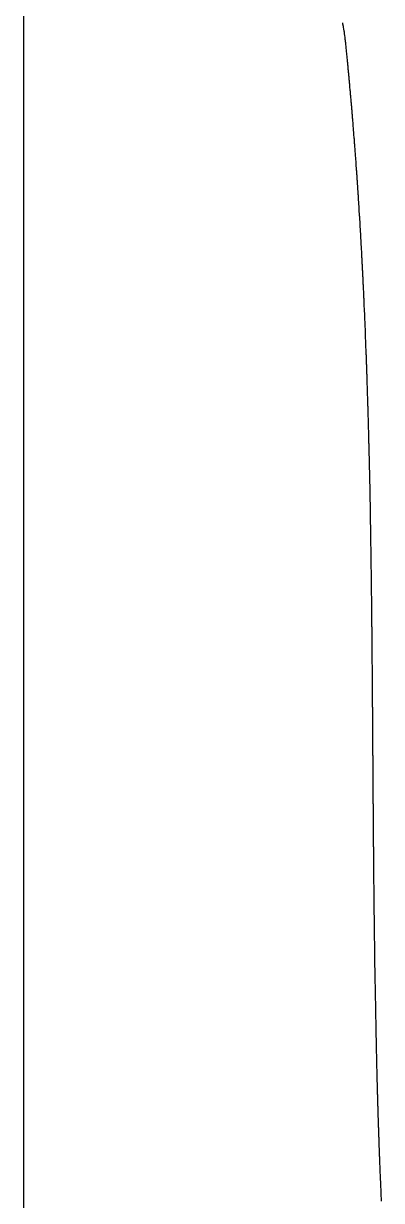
# Model space of a CAD drawing. Header units: metres. Extents: x -48 to 48, y -110 to 110.
# Drawn here: x -46.3 to -29.6, y -55 to 0 of the extents above; entities that cross this region are included whole.
import ezdxf

# ---------------------------------------------------------------- set-up
doc = ezdxf.new("R2010")
doc.units = ezdxf.units.M

msp = doc.modelspace()

# ---------------------------------------------------------------- linework, layer by layer
for p, q in [((-46.3037, 90), (-46.3037, -90)), ((-31.3975, -0.05078), (-31.4082, 0.00293)), ((-31.3779, -0.1582), (-31.3975, -0.05078)), ((-31.3682, -0.21289), (-31.3779, -0.1582)), ((-31.3584, -0.2666), (-31.3682, -0.21289)), ((-31.3408, -0.37598), (-31.3584, -0.2666)), ((-31.332, -0.43164), (-31.3408, -0.37598)), ((-31.3242, -0.48633), (-31.332, -0.43164)), ((-31.3086, -0.59766), (-31.3242, -0.48633)), ((-31.3018, -0.65332), (-31.3086, -0.59766)), ((-31.2939, -0.70898), (-31.3018, -0.65332)), ((-31.2881, -0.76562), (-31.2939, -0.70898)), ((-31.2812, -0.82227), (-31.2881, -0.76562)), ((-31.2754, -0.87891), (-31.2812, -0.82227)), ((-31.2705, -0.92773), (-31.2754, -0.87891)), ((-31.2656, -0.97754), (-31.2705, -0.92773)), ((-31.2607, -1.02637), (-31.2656, -0.97754)), ((-31.2559, -1.07617), (-31.2607, -1.02637)), ((-31.25, -1.12598), (-31.2559, -1.07617)), ((-31.2451, -1.1748), (-31.25, -1.12598)), ((-31.2354, -1.27441), (-31.2451, -1.1748)), ((-31.2305, -1.32324), (-31.2354, -1.27441)), ((-31.2207, -1.42285), (-31.2305, -1.32324)), ((-31.2158, -1.47168), (-31.2207, -1.42285)), ((-31.2061, -1.57129), (-31.2158, -1.47168)), ((-31.2012, -1.62012), (-31.2061, -1.57129)), ((-31.1914, -1.71973), (-31.2012, -1.62012)), ((-31.1865, -1.76855), (-31.1914, -1.71973)), ((-31.1816, -1.81836), (-31.1865, -1.76855)), ((-31.1768, -1.86719), (-31.1816, -1.81836)), ((-31.1729, -1.91699), (-31.1768, -1.86719)), ((-31.168, -1.9668), (-31.1729, -1.91699)), ((-31.1631, -2.01562), (-31.168, -1.9668)), ((-31.1484, -2.16504), (-31.1631, -2.01562)), ((-31.1445, -2.21387), (-31.1484, -2.16504)), ((-31.1348, -2.31348), (-31.1445, -2.21387)), ((-31.1299, -2.3623), (-31.1348, -2.31348)), ((-31.125, -2.41211), (-31.1299, -2.3623)), ((-31.1211, -2.46191), (-31.125, -2.41211)), ((-31.1162, -2.51074), (-31.1211, -2.46191)), ((-31.1113, -2.56055), (-31.1162, -2.51074)), ((-31.1074, -2.61035), (-31.1113, -2.56055)), ((-31.1025, -2.65918), (-31.1074, -2.61035)), ((-31.0977, -2.70898), (-31.1025, -2.65918)), ((-31.0938, -2.75879), (-31.0977, -2.70898)), ((-31.0889, -2.80762), (-31.0938, -2.75879)), ((-31.084, -2.85742), (-31.0889, -2.80762)), ((-31.0801, -2.90723), (-31.084, -2.85742)), ((-31.0752, -2.95703), (-31.0801, -2.90723)), ((-31.0713, -3.00586), (-31.0752, -2.95703)), ((-31.0615, -3.10547), (-31.0713, -3.00586)), ((-31.0576, -3.1543), (-31.0615, -3.10547)), ((-31.0527, -3.2041), (-31.0576, -3.1543)), ((-31.0488, -3.25391), (-31.0527, -3.2041)), ((-31.0439, -3.30371), (-31.0488, -3.25391)), ((-31.04, -3.35254), (-31.0439, -3.30371)), ((-31.0352, -3.40234), (-31.04, -3.35254)), ((-31.0273, -3.50195), (-31.0352, -3.40234)), ((-31.0225, -3.55078), (-31.0273, -3.50195)), ((-31.0186, -3.60059), (-31.0225, -3.55078)), ((-31.0137, -3.65039), (-31.0186, -3.60059)), ((-31.0098, -3.69922), (-31.0137, -3.65039)), ((-31.0049, -3.74902), (-31.0098, -3.69922)), ((-30.9971, -3.84863), (-31.0049, -3.74902)), ((-30.9922, -3.89746), (-30.9971, -3.84863)), ((-30.9844, -3.99707), (-30.9922, -3.89746)), ((-30.9795, -4.04688), (-30.9844, -3.99707)), ((-30.9756, -4.0957), (-30.9795, -4.04688)), ((-30.9678, -4.19531), (-30.9756, -4.0957)), ((-30.9629, -4.24512), (-30.9678, -4.19531)), ((-30.959, -4.29395), (-30.9629, -4.24512)), ((-30.9473, -4.44336), (-30.959, -4.29395)), ((-30.9424, -4.49316), (-30.9473, -4.44336)), ((-30.9385, -4.54199), (-30.9424, -4.49316)), ((-30.9268, -4.69141), (-30.9385, -4.54199)), ((-30.9229, -4.74023), (-30.9268, -4.69141)), ((-30.918, -4.79004), (-30.9229, -4.74023)), ((-30.9062, -4.93945), (-30.918, -4.79004)), ((-30.9023, -4.98828), (-30.9062, -4.93945)), ((-30.8906, -5.1377), (-30.9023, -4.98828)), ((-30.8867, -5.18652), (-30.8906, -5.1377)), ((-30.8711, -5.38574), (-30.8867, -5.18652)), ((-30.8672, -5.43457), (-30.8711, -5.38574)), ((-30.8555, -5.58398), (-30.8672, -5.43457)), ((-30.8525, -5.63379), (-30.8555, -5.58398)), ((-30.8486, -5.68359), (-30.8525, -5.63379)), ((-30.8447, -5.73242), (-30.8486, -5.68359)), ((-30.8291, -5.93164), (-30.8447, -5.73242)), ((-30.8262, -5.98047), (-30.8291, -5.93164)), ((-30.8145, -6.12988), (-30.8262, -5.98047)), ((-30.8115, -6.17969), (-30.8145, -6.12988)), ((-30.8076, -6.22949), (-30.8115, -6.17969)), ((-30.8037, -6.27832), (-30.8076, -6.22949)), ((-30.7998, -6.32812), (-30.8037, -6.27832)), ((-30.7969, -6.37793), (-30.7998, -6.32812)), ((-30.7891, -6.47754), (-30.7969, -6.37793)), ((-30.7861, -6.52734), (-30.7891, -6.47754)), ((-30.7822, -6.57617), (-30.7861, -6.52734)), ((-30.7783, -6.62598), (-30.7822, -6.57617)), ((-30.7754, -6.67578), (-30.7783, -6.62598)), ((-30.7676, -6.77539), (-30.7754, -6.67578)), ((-30.7646, -6.8252), (-30.7676, -6.77539)), ((-30.7607, -6.875), (-30.7646, -6.8252)), ((-30.7578, -6.92383), (-30.7607, -6.875)), ((-30.75, -7.02344), (-30.7578, -6.92383)), ((-30.7471, -7.07324), (-30.75, -7.02344)), ((-30.7432, -7.12305), (-30.7471, -7.07324)), ((-30.7402, -7.17285), (-30.7432, -7.12305)), ((-30.7363, -7.22266), (-30.7402, -7.17285)), ((-30.7334, -7.27246), (-30.7363, -7.22266)), ((-30.7295, -7.32129), (-30.7334, -7.27246)), ((-30.7266, -7.37109), (-30.7295, -7.32129)), ((-30.7227, -7.4209), (-30.7266, -7.37109)), ((-30.7197, -7.4707), (-30.7227, -7.4209)), ((-30.7158, -7.52051), (-30.7197, -7.4707)), ((-30.71, -7.62012), (-30.7158, -7.52051)), ((-30.7061, -7.66992), (-30.71, -7.62012)), ((-30.7031, -7.71875), (-30.7061, -7.66992)), ((-30.6992, -7.76855), (-30.7031, -7.71875)), ((-30.6934, -7.86816), (-30.6992, -7.76855)), ((-30.6895, -7.91797), (-30.6934, -7.86816)), ((-30.6836, -8.01758), (-30.6895, -7.91797)), ((-30.6797, -8.06738), (-30.6836, -8.01758)), ((-30.6768, -8.11719), (-30.6797, -8.06738)), ((-30.6738, -8.16602), (-30.6768, -8.11719)), ((-30.6709, -8.21582), (-30.6738, -8.16602)), ((-30.667, -8.26562), (-30.6709, -8.21582)), ((-30.6611, -8.36523), (-30.667, -8.26562)), ((-30.6572, -8.41504), (-30.6611, -8.36523)), ((-30.6455, -8.61426), (-30.6572, -8.41504)), ((-30.6416, -8.66406), (-30.6455, -8.61426)), ((-30.6387, -8.71289), (-30.6416, -8.66406)), ((-30.6211, -9.01172), (-30.6387, -8.71289)), ((-30.6172, -9.06152), (-30.6211, -9.01172)), ((-30.5967, -9.41016), (-30.6172, -9.06152)), ((-30.5938, -9.45898), (-30.5967, -9.41016)), ((-30.5674, -9.90723), (-30.5938, -9.45898)), ((-30.5654, -9.95703), (-30.5674, -9.90723)), ((-30.5479, -10.2559), (-30.5654, -9.95703)), ((-30.5459, -10.3057), (-30.5479, -10.2559)), ((-30.5342, -10.5049), (-30.5459, -10.3057)), ((-30.5322, -10.5547), (-30.5342, -10.5049)), ((-30.5234, -10.7041), (-30.5322, -10.5547)), ((-30.5215, -10.7539), (-30.5234, -10.7041)), ((-30.5127, -10.9033), (-30.5215, -10.7539)), ((-30.5107, -10.9531), (-30.5127, -10.9033)), ((-30.5078, -11.002), (-30.5107, -10.9531)), ((-30.5049, -11.0518), (-30.5078, -11.002)), ((-30.5029, -11.1016), (-30.5049, -11.0518)), ((-30.4971, -11.2012), (-30.5029, -11.1016)), ((-30.4951, -11.251), (-30.4971, -11.2012)), ((-30.4922, -11.3008), (-30.4951, -11.251)), ((-30.4902, -11.3506), (-30.4922, -11.3008)), ((-30.4844, -11.4502), (-30.4902, -11.3506)), ((-30.4824, -11.5), (-30.4844, -11.4502)), ((-30.4795, -11.5498), (-30.4824, -11.5)), ((-30.4775, -11.6006), (-30.4795, -11.5498)), ((-30.4717, -11.7002), (-30.4775, -11.6006)), ((-30.4697, -11.75), (-30.4717, -11.7002)), ((-30.4668, -11.7998), (-30.4697, -11.75)), ((-30.4648, -11.8496), (-30.4668, -11.7998)), ((-30.4619, -11.8994), (-30.4648, -11.8496)), ((-30.46, -11.9492), (-30.4619, -11.8994)), ((-30.457, -11.999), (-30.46, -11.9492)), ((-30.4551, -12.0488), (-30.457, -11.999)), ((-30.4521, -12.0986), (-30.4551, -12.0488)), ((-30.4482, -12.1982), (-30.4521, -12.0986)), ((-30.4453, -12.248), (-30.4482, -12.1982)), ((-30.4434, -12.2979), (-30.4453, -12.248)), ((-30.4404, -12.3477), (-30.4434, -12.2979)), ((-30.4385, -12.3975), (-30.4404, -12.3477)), ((-30.4355, -12.4473), (-30.4385, -12.3975)), ((-30.4316, -12.5469), (-30.4355, -12.4473)), ((-30.4287, -12.5967), (-30.4316, -12.5469)), ((-30.4248, -12.6963), (-30.4287, -12.5967)), ((-30.4219, -12.7461), (-30.4248, -12.6963)), ((-30.418, -12.8457), (-30.4219, -12.7461)), ((-30.415, -12.8955), (-30.418, -12.8457)), ((-30.4111, -12.9951), (-30.415, -12.8955)), ((-30.4082, -13.0449), (-30.4111, -12.9951)), ((-30.4043, -13.1445), (-30.4082, -13.0449)), ((-30.4014, -13.1953), (-30.4043, -13.1445)), ((-30.3936, -13.3945), (-30.4014, -13.1953)), ((-30.3906, -13.4443), (-30.3936, -13.3945)), ((-30.3848, -13.5938), (-30.3906, -13.4443)), ((-30.3818, -13.6436), (-30.3848, -13.5938)), ((-30.3721, -13.8926), (-30.3818, -13.6436)), ((-30.3701, -13.9434), (-30.3721, -13.8926)), ((-30.3672, -13.9932), (-30.3701, -13.9434)), ((-30.3477, -14.4912), (-30.3672, -13.9932)), ((-30.3457, -14.542), (-30.3477, -14.4912)), ((-30.3262, -15.04), (-30.3457, -14.542)), ((-30.3242, -15.0908), (-30.3262, -15.04)), ((-30.3145, -15.3398), (-30.3242, -15.0908)), ((-30.3135, -15.3896), (-30.3145, -15.3398)), ((-30.3096, -15.4893), (-30.3135, -15.3896)), ((-30.3076, -15.54), (-30.3096, -15.4893)), ((-30.3018, -15.6895), (-30.3076, -15.54)), ((-30.3008, -15.7393), (-30.3018, -15.6895)), ((-30.2949, -15.8887), (-30.3008, -15.7393)), ((-30.293, -15.9395), (-30.2949, -15.8887)), ((-30.292, -15.9893), (-30.293, -15.9395)), ((-30.2842, -16.1885), (-30.292, -15.9893)), ((-30.2832, -16.2383), (-30.2842, -16.1885)), ((-30.2773, -16.3887), (-30.2832, -16.2383)), ((-30.2764, -16.4385), (-30.2773, -16.3887)), ((-30.2725, -16.5381), (-30.2764, -16.4385)), ((-30.2715, -16.5879), (-30.2725, -16.5381)), ((-30.2676, -16.6885), (-30.2715, -16.5879)), ((-30.2666, -16.7383), (-30.2676, -16.6885)), ((-30.2627, -16.8379), (-30.2666, -16.7383)), ((-30.2617, -16.8877), (-30.2627, -16.8379)), ((-30.2578, -16.9873), (-30.2617, -16.8877)), ((-30.2568, -17.0381), (-30.2578, -16.9873)), ((-30.2529, -17.1377), (-30.2568, -17.0381)), ((-30.252, -17.1875), (-30.2529, -17.1377)), ((-30.25, -17.2373), (-30.252, -17.1875)), ((-30.249, -17.2871), (-30.25, -17.2373)), ((-30.2471, -17.3379), (-30.249, -17.2871)), ((-30.2461, -17.3877), (-30.2471, -17.3379)), ((-30.2422, -17.4873), (-30.2461, -17.3877)), ((-30.2412, -17.5371), (-30.2422, -17.4873)), ((-30.2393, -17.5869), (-30.2412, -17.5371)), ((-30.2383, -17.6367), (-30.2393, -17.5869)), ((-30.2363, -17.6875), (-30.2383, -17.6367)), ((-30.2354, -17.7373), (-30.2363, -17.6875)), ((-30.2334, -17.7871), (-30.2354, -17.7373)), ((-30.2324, -17.8369), (-30.2334, -17.7871)), ((-30.2305, -17.8867), (-30.2324, -17.8369)), ((-30.2295, -17.9365), (-30.2305, -17.8867)), ((-30.2275, -17.9873), (-30.2295, -17.9365)), ((-30.2266, -18.0371), (-30.2275, -17.9873)), ((-30.2246, -18.0869), (-30.2266, -18.0371)), ((-30.2236, -18.1367), (-30.2246, -18.0869)), ((-30.2217, -18.1865), (-30.2236, -18.1367)), ((-30.2207, -18.2373), (-30.2217, -18.1865)), ((-30.2188, -18.2871), (-30.2207, -18.2373)), ((-30.2178, -18.3369), (-30.2188, -18.2871)), ((-30.2158, -18.3867), (-30.2178, -18.3369)), ((-30.2139, -18.4863), (-30.2158, -18.3867)), ((-30.2119, -18.5371), (-30.2139, -18.4863)), ((-30.2109, -18.5869), (-30.2119, -18.5371)), ((-30.209, -18.6367), (-30.2109, -18.5869)), ((-30.207, -18.7363), (-30.209, -18.6367)), ((-30.2051, -18.7871), (-30.207, -18.7363)), ((-30.2041, -18.8369), (-30.2051, -18.7871)), ((-30.2021, -18.8867), (-30.2041, -18.8369)), ((-30.2002, -18.9863), (-30.2021, -18.8867)), ((-30.1982, -19.0361), (-30.2002, -18.9863)), ((-30.1963, -19.1367), (-30.1982, -19.0361)), ((-30.1943, -19.1865), (-30.1963, -19.1367)), ((-30.1924, -19.2861), (-30.1943, -19.1865)), ((-30.1904, -19.3369), (-30.1924, -19.2861)), ((-30.1875, -19.4863), (-30.1904, -19.3369)), ((-30.1855, -19.5361), (-30.1875, -19.4863)), ((-30.1836, -19.6367), (-30.1855, -19.5361)), ((-30.1816, -19.6865), (-30.1836, -19.6367)), ((-30.1787, -19.8369), (-30.1816, -19.6865)), ((-30.1768, -19.8867), (-30.1787, -19.8369)), ((-30.1729, -20.0869), (-30.1768, -19.8867)), ((-30.1709, -20.1367), (-30.1729, -20.0869)), ((-30.167, -20.3369), (-30.1709, -20.1367)), ((-30.165, -20.3867), (-30.167, -20.3369)), ((-30.1602, -20.6367), (-30.165, -20.3867)), ((-30.1582, -20.6865), (-30.1602, -20.6367)), ((-30.1504, -21.0869), (-30.1582, -20.6865)), ((-30.1484, -21.1367), (-30.1504, -21.0869)), ((-30.1162, -22.7891), (-30.1484, -21.1367)), ((-30.1162, -22.8389), (-30.1162, -22.7891)), ((-30.1084, -23.2393), (-30.1162, -22.8389)), ((-30.1084, -23.2891), (-30.1084, -23.2393)), ((-30.1025, -23.5898), (-30.1084, -23.2891)), ((-30.1025, -23.6396), (-30.1025, -23.5898)), ((-30.0977, -23.8906), (-30.1025, -23.6396)), ((-30.0977, -23.9404), (-30.0977, -23.8906)), ((-30.0938, -24.1406), (-30.0977, -23.9404)), ((-30.0938, -24.1904), (-30.0938, -24.1406)), ((-30.0908, -24.3408), (-30.0938, -24.1904)), ((-30.0908, -24.3906), (-30.0908, -24.3408)), ((-30.0879, -24.541), (-30.0908, -24.3906)), ((-30.0879, -24.5908), (-30.0879, -24.541)), ((-30.085, -24.7412), (-30.0879, -24.5908)), ((-30.085, -24.792), (-30.085, -24.7412)), ((-30.082, -24.9414), (-30.085, -24.792)), ((-30.082, -24.9922), (-30.082, -24.9414)), ((-30.0801, -25.0918), (-30.082, -24.9922)), ((-30.0801, -25.1426), (-30.0801, -25.0918)), ((-30.0771, -25.293), (-30.0801, -25.1426)), ((-30.0771, -25.3428), (-30.0771, -25.293)), ((-30.0752, -25.4424), (-30.0771, -25.3428)), ((-30.0752, -25.4932), (-30.0752, -25.4424)), ((-30.0732, -25.5928), (-30.0752, -25.4932)), ((-30.0732, -25.6436), (-30.0732, -25.5928)), ((-30.0713, -25.7432), (-30.0732, -25.6436)), ((-30.0713, -25.7939), (-30.0713, -25.7432)), ((-30.0693, -25.8936), (-30.0713, -25.7939)), ((-30.0693, -25.9434), (-30.0693, -25.8936)), ((-30.0674, -26.0439), (-30.0693, -25.9434)), ((-30.0674, -26.0938), (-30.0674, -26.0439)), ((-30.0664, -26.1445), (-30.0674, -26.0938)), ((-30.0664, -26.1943), (-30.0664, -26.1445)), ((-30.0645, -26.2949), (-30.0664, -26.1943)), ((-30.0645, -26.3447), (-30.0645, -26.2949)), ((-30.0625, -26.4443), (-30.0645, -26.3447)), ((-30.0625, -26.4951), (-30.0625, -26.4443)), ((-30.0615, -26.5449), (-30.0625, -26.4951)), ((-30.0615, -26.5947), (-30.0615, -26.5449)), ((-30.0596, -26.6953), (-30.0615, -26.5947)), ((-30.0596, -26.7451), (-30.0596, -26.6953)), ((-30.0586, -26.7959), (-30.0596, -26.7451)), ((-30.0586, -26.8457), (-30.0586, -26.7959)), ((-30.0566, -26.9463), (-30.0586, -26.8457)), ((-30.0566, -26.9961), (-30.0566, -26.9463)), ((-30.0557, -27.0459), (-30.0566, -26.9961)), ((-30.0557, -27.0967), (-30.0557, -27.0459)), ((-30.0547, -27.1465), (-30.0557, -27.0967)), ((-30.0547, -27.1963), (-30.0547, -27.1465)), ((-30.0527, -27.2969), (-30.0547, -27.1963)), ((-30.0527, -27.3467), (-30.0527, -27.2969)), ((-30.0518, -27.3965), (-30.0527, -27.3467)), ((-30.0518, -27.4473), (-30.0518, -27.3965)), ((-30.0508, -27.4971), (-30.0518, -27.4473)), ((-30.0508, -27.5469), (-30.0508, -27.4971)), ((-30.0498, -27.5977), (-30.0508, -27.5469)), ((-30.0498, -27.6475), (-30.0498, -27.5977)), ((-30.0488, -27.6973), (-30.0498, -27.6475)), ((-30.0488, -27.748), (-30.0488, -27.6973)), ((-30.0479, -27.7979), (-30.0488, -27.748)), ((-30.0479, -27.8477), (-30.0479, -27.7979)), ((-30.0459, -27.9482), (-30.0479, -27.8477)), ((-30.0459, -27.998), (-30.0459, -27.9482)), ((-30.0449, -28.0488), (-30.0459, -27.998)), ((-30.0449, -28.0986), (-30.0449, -28.0488)), ((-30.0439, -28.1484), (-30.0449, -28.0986)), ((-30.0439, -28.1992), (-30.0439, -28.1484)), ((-30.043, -28.249), (-30.0439, -28.1992)), ((-30.043, -28.2988), (-30.043, -28.249)), ((-30.042, -28.3496), (-30.043, -28.2988)), ((-30.042, -28.3994), (-30.042, -28.3496)), ((-30.041, -28.4492), (-30.042, -28.3994)), ((-30.041, -28.5), (-30.041, -28.4492)), ((-30.04, -28.5498), (-30.041, -28.5)), ((-30.04, -28.5996), (-30.04, -28.5498)), ((-30.0391, -28.6504), (-30.04, -28.5996)), ((-30.0391, -28.75), (-30.0391, -28.6504)), ((-30.0381, -28.8008), (-30.0391, -28.75)), ((-30.0381, -28.8506), (-30.0381, -28.8008)), ((-30.0371, -28.9004), (-30.0381, -28.8506)), ((-30.0371, -28.9512), (-30.0371, -28.9004)), ((-30.0361, -29.001), (-30.0371, -28.9512)), ((-30.0361, -29.0508), (-30.0361, -29.001)), ((-30.0352, -29.1016), (-30.0361, -29.0508)), ((-30.0352, -29.1514), (-30.0352, -29.1016)), ((-30.0342, -29.2012), (-30.0352, -29.1514)), ((-30.0342, -29.252), (-30.0342, -29.2012)), ((-30.0332, -29.3018), (-30.0342, -29.252)), ((-30.0332, -29.3516), (-30.0332, -29.3018)), ((-30.0322, -29.4023), (-30.0332, -29.3516)), ((-30.0322, -29.502), (-30.0322, -29.4023)), ((-30.0312, -29.5527), (-30.0322, -29.502)), ((-30.0312, -29.6025), (-30.0312, -29.5527)), ((-30.0303, -29.6523), (-30.0312, -29.6025)), ((-30.0303, -29.7031), (-30.0303, -29.6523)), ((-30.0293, -29.7529), (-30.0303, -29.7031)), ((-30.0293, -29.8027), (-30.0293, -29.7529)), ((-30.0283, -29.8535), (-30.0293, -29.8027)), ((-30.0283, -29.9531), (-30.0283, -29.8535)), ((-30.0273, -30.0039), (-30.0283, -29.9531)), ((-30.0273, -30.0537), (-30.0273, -30.0039)), ((-30.0264, -30.1035), (-30.0273, -30.0537)), ((-30.0264, -30.2041), (-30.0264, -30.1035)), ((-30.0254, -30.2539), (-30.0264, -30.2041)), ((-30.0254, -30.3047), (-30.0254, -30.2539)), ((-30.0244, -30.3545), (-30.0254, -30.3047)), ((-30.0244, -30.4043), (-30.0244, -30.3545)), ((-30.0234, -30.4551), (-30.0244, -30.4043)), ((-30.0234, -30.5547), (-30.0234, -30.4551)), ((-30.0225, -30.6055), (-30.0234, -30.5547)), ((-30.0225, -30.6553), (-30.0225, -30.6055)), ((-30.0215, -30.7051), (-30.0225, -30.6553)), ((-30.0215, -30.8057), (-30.0215, -30.7051)), ((-30.0205, -30.8555), (-30.0215, -30.8057)), ((-30.0205, -30.9062), (-30.0205, -30.8555)), ((-30.0195, -30.9561), (-30.0205, -30.9062)), ((-30.0195, -31.0566), (-30.0195, -30.9561)), ((-30.0186, -31.1064), (-30.0195, -31.0566)), ((-30.0186, -31.1562), (-30.0186, -31.1064)), ((-30.0176, -31.207), (-30.0186, -31.1562)), ((-30.0176, -31.3076), (-30.0176, -31.207)), ((-30.0166, -31.3574), (-30.0176, -31.3076)), ((-30.0166, -31.458), (-30.0166, -31.3574)), ((-30.0156, -31.5078), (-30.0166, -31.458)), ((-30.0156, -31.5576), (-30.0156, -31.5078)), ((-30.0146, -31.6084), (-30.0156, -31.5576)), ((-30.0146, -31.708), (-30.0146, -31.6084)), ((-30.0137, -31.7588), (-30.0146, -31.708)), ((-30.0137, -31.8086), (-30.0137, -31.7588)), ((-30.0127, -31.8584), (-30.0137, -31.8086)), ((-30.0127, -31.959), (-30.0127, -31.8584)), ((-30.0117, -32.0088), (-30.0127, -31.959)), ((-30.0117, -32.1094), (-30.0117, -32.0088)), ((-30.0107, -32.1592), (-30.0117, -32.1094)), ((-30.0107, -32.2598), (-30.0107, -32.1592)), ((-30.0098, -32.3105), (-30.0107, -32.2598)), ((-30.0098, -32.3604), (-30.0098, -32.3105)), ((-30.0088, -32.4102), (-30.0098, -32.3604)), ((-30.0088, -32.5107), (-30.0088, -32.4102)), ((-30.0078, -32.5605), (-30.0088, -32.5107)), ((-30.0078, -32.6611), (-30.0078, -32.5605)), ((-30.0068, -32.7109), (-30.0078, -32.6611)), ((-30.0068, -32.8115), (-30.0068, -32.7109)), ((-30.0059, -32.8613), (-30.0068, -32.8115)), ((-30.0059, -32.9121), (-30.0059, -32.8613)), ((-30.0049, -32.9619), (-30.0059, -32.9121)), ((-30.0049, -33.0625), (-30.0049, -32.9619)), ((-30.0039, -33.1123), (-30.0049, -33.0625)), ((-30.0039, -33.2129), (-30.0039, -33.1123)), ((-30.0029, -33.2627), (-30.0039, -33.2129)), ((-30.0029, -33.3633), (-30.0029, -33.2627)), ((-30.002, -33.4131), (-30.0029, -33.3633)), ((-30.002, -33.5137), (-30.002, -33.4131)), ((-30.001, -33.5635), (-30.002, -33.5137)), ((-30.001, -33.6641), (-30.001, -33.5635)), ((-30, -33.7139), (-30.001, -33.6641)), ((-30, -33.7646), (-30, -33.7139)), ((-29.999, -33.8145), (-30, -33.7646)), ((-29.999, -33.915), (-29.999, -33.8145)), ((-29.998, -33.9648), (-29.999, -33.915)), ((-29.998, -34.0654), (-29.998, -33.9648)), ((-29.9971, -34.1152), (-29.998, -34.0654)), ((-29.9971, -34.2158), (-29.9971, -34.1152)), ((-29.9961, -34.2656), (-29.9971, -34.2158)), ((-29.9961, -34.3662), (-29.9961, -34.2656)), ((-29.9951, -34.416), (-29.9961, -34.3662)), ((-29.9951, -34.5166), (-29.9951, -34.416)), ((-29.9941, -34.5674), (-29.9951, -34.5166)), ((-29.9941, -34.667), (-29.9941, -34.5674)), ((-29.9932, -34.7178), (-29.9941, -34.667)), ((-29.9932, -34.7676), (-29.9932, -34.7178)), ((-29.9922, -34.8174), (-29.9932, -34.7676)), ((-29.9922, -34.918), (-29.9922, -34.8174)), ((-29.9912, -34.9678), (-29.9922, -34.918)), ((-29.9912, -35.0684), (-29.9912, -34.9678)), ((-29.9902, -35.1182), (-29.9912, -35.0684)), ((-29.9902, -35.2188), (-29.9902, -35.1182)), ((-29.9893, -35.2695), (-29.9902, -35.2188)), ((-29.9893, -35.3691), (-29.9893, -35.2695)), ((-29.9883, -35.4199), (-29.9893, -35.3691)), ((-29.9883, -35.5195), (-29.9883, -35.4199)), ((-29.9873, -35.5703), (-29.9883, -35.5195)), ((-29.9873, -35.6201), (-29.9873, -35.5703)), ((-29.9863, -35.6699), (-29.9873, -35.6201)), ((-29.9863, -35.7705), (-29.9863, -35.6699)), ((-29.9854, -35.8203), (-29.9863, -35.7705)), ((-29.9854, -35.9209), (-29.9854, -35.8203)), ((-29.9844, -35.9717), (-29.9854, -35.9209)), ((-29.9844, -36.0713), (-29.9844, -35.9717)), ((-29.9834, -36.1221), (-29.9844, -36.0713)), ((-29.9834, -36.1719), (-29.9834, -36.1221)), ((-29.9824, -36.2217), (-29.9834, -36.1719)), ((-29.9824, -36.3223), (-29.9824, -36.2217)), ((-29.9814, -36.3721), (-29.9824, -36.3223)), ((-29.9814, -36.4727), (-29.9814, -36.3721)), ((-29.9805, -36.5225), (-29.9814, -36.4727)), ((-29.9805, -36.623), (-29.9805, -36.5225)), ((-29.9795, -36.6738), (-29.9805, -36.623)), ((-29.9795, -36.7236), (-29.9795, -36.6738)), ((-29.9785, -36.7734), (-29.9795, -36.7236)), ((-29.9785, -36.874), (-29.9785, -36.7734)), ((-29.9775, -36.9238), (-29.9785, -36.874)), ((-29.9775, -37.0244), (-29.9775, -36.9238)), ((-29.9766, -37.0742), (-29.9775, -37.0244)), ((-29.9766, -37.125), (-29.9766, -37.0742)), ((-29.9756, -37.1748), (-29.9766, -37.125)), ((-29.9756, -37.2754), (-29.9756, -37.1748)), ((-29.9746, -37.3252), (-29.9756, -37.2754)), ((-29.9746, -37.376), (-29.9746, -37.3252)), ((-29.9736, -37.4258), (-29.9746, -37.376)), ((-29.9736, -37.5264), (-29.9736, -37.4258)), ((-29.9727, -37.5762), (-29.9736, -37.5264)), ((-29.9727, -37.626), (-29.9727, -37.5762)), ((-29.9717, -37.6768), (-29.9727, -37.626)), ((-29.9717, -37.7764), (-29.9717, -37.6768)), ((-29.9707, -37.8271), (-29.9717, -37.7764)), ((-29.9707, -37.877), (-29.9707, -37.8271)), ((-29.9697, -37.9268), (-29.9707, -37.877)), ((-29.9697, -38.0273), (-29.9697, -37.9268)), ((-29.9688, -38.0781), (-29.9697, -38.0273)), ((-29.9688, -38.1279), (-29.9688, -38.0781)), ((-29.9678, -38.1777), (-29.9688, -38.1279)), ((-29.9678, -38.2783), (-29.9678, -38.1777)), ((-29.9668, -38.3281), (-29.9678, -38.2783)), ((-29.9668, -38.3789), (-29.9668, -38.3281)), ((-29.9658, -38.4287), (-29.9668, -38.3789)), ((-29.9658, -38.4785), (-29.9658, -38.4287)), ((-29.9648, -38.5293), (-29.9658, -38.4785)), ((-29.9648, -38.6289), (-29.9648, -38.5293)), ((-29.9639, -38.6797), (-29.9648, -38.6289)), ((-29.9639, -38.7295), (-29.9639, -38.6797)), ((-29.9629, -38.7793), (-29.9639, -38.7295)), ((-29.9629, -38.8301), (-29.9629, -38.7793)), ((-29.9619, -38.8799), (-29.9629, -38.8301)), ((-29.9619, -38.9805), (-29.9619, -38.8799)), ((-29.9609, -39.0303), (-29.9619, -38.9805)), ((-29.9609, -39.0811), (-29.9609, -39.0303)), ((-29.96, -39.1309), (-29.9609, -39.0811)), ((-29.96, -39.1807), (-29.96, -39.1309)), ((-29.959, -39.2314), (-29.96, -39.1807)), ((-29.959, -39.2812), (-29.959, -39.2314)), ((-29.958, -39.3311), (-29.959, -39.2812)), ((-29.958, -39.3818), (-29.958, -39.3311)), ((-29.957, -39.4316), (-29.958, -39.3818)), ((-29.957, -39.4814), (-29.957, -39.4316)), ((-29.9561, -39.5322), (-29.957, -39.4814)), ((-29.9561, -39.6318), (-29.9561, -39.5322)), ((-29.9551, -39.6826), (-29.9561, -39.6318)), ((-29.9551, -39.7324), (-29.9551, -39.6826)), ((-29.9541, -39.7822), (-29.9551, -39.7324)), ((-29.9541, -39.833), (-29.9541, -39.7822)), ((-29.9531, -39.8828), (-29.9541, -39.833)), ((-29.9531, -39.9326), (-29.9531, -39.8828)), ((-29.9521, -39.9834), (-29.9531, -39.9326)), ((-29.9521, -40.0332), (-29.9521, -39.9834)), ((-29.9512, -40.084), (-29.9521, -40.0332)), ((-29.9512, -40.1338), (-29.9512, -40.084)), ((-29.9502, -40.1836), (-29.9512, -40.1338)), ((-29.9502, -40.2344), (-29.9502, -40.1836)), ((-29.9492, -40.2842), (-29.9502, -40.2344)), ((-29.9492, -40.334), (-29.9492, -40.2842)), ((-29.9482, -40.3848), (-29.9492, -40.334)), ((-29.9482, -40.4346), (-29.9482, -40.3848)), ((-29.9473, -40.4844), (-29.9482, -40.4346)), ((-29.9473, -40.5352), (-29.9473, -40.4844)), ((-29.9463, -40.585), (-29.9473, -40.5352)), ((-29.9463, -40.6348), (-29.9463, -40.585)), ((-29.9453, -40.6855), (-29.9463, -40.6348)), ((-29.9453, -40.7354), (-29.9453, -40.6855)), ((-29.9434, -40.8359), (-29.9453, -40.7354)), ((-29.9434, -40.8857), (-29.9434, -40.8359)), ((-29.9424, -40.9355), (-29.9434, -40.8857)), ((-29.9424, -40.9863), (-29.9424, -40.9355)), ((-29.9414, -41.0361), (-29.9424, -40.9863)), ((-29.9414, -41.0859), (-29.9414, -41.0361)), ((-29.9404, -41.1367), (-29.9414, -41.0859)), ((-29.9404, -41.1865), (-29.9404, -41.1367)), ((-29.9395, -41.2363), (-29.9404, -41.1865)), ((-29.9395, -41.2871), (-29.9395, -41.2363)), ((-29.9375, -41.3867), (-29.9395, -41.2871)), ((-29.9375, -41.4375), (-29.9375, -41.3867)), ((-29.9365, -41.4873), (-29.9375, -41.4375)), ((-29.9365, -41.5371), (-29.9365, -41.4873)), ((-29.9355, -41.5879), (-29.9365, -41.5371)), ((-29.9355, -41.6377), (-29.9355, -41.5879)), ((-29.9336, -41.7383), (-29.9355, -41.6377)), ((-29.9336, -41.7881), (-29.9336, -41.7383)), ((-29.9326, -41.8379), (-29.9336, -41.7881)), ((-29.9326, -41.8887), (-29.9326, -41.8379)), ((-29.9307, -41.9883), (-29.9326, -41.8887)), ((-29.9307, -42.0391), (-29.9307, -41.9883)), ((-29.9297, -42.0889), (-29.9307, -42.0391)), ((-29.9297, -42.1387), (-29.9297, -42.0889)), ((-29.9277, -42.2393), (-29.9297, -42.1387)), ((-29.9277, -42.2891), (-29.9277, -42.2393)), ((-29.9258, -42.3896), (-29.9277, -42.2891)), ((-29.9258, -42.4395), (-29.9258, -42.3896)), ((-29.9248, -42.4902), (-29.9258, -42.4395)), ((-29.9248, -42.54), (-29.9248, -42.4902)), ((-29.9229, -42.6406), (-29.9248, -42.54)), ((-29.9229, -42.6904), (-29.9229, -42.6406)), ((-29.9209, -42.791), (-29.9229, -42.6904)), ((-29.9209, -42.8408), (-29.9209, -42.791)), ((-29.9189, -42.9414), (-29.9209, -42.8408)), ((-29.9189, -42.9912), (-29.9189, -42.9414)), ((-29.917, -43.0918), (-29.9189, -42.9912)), ((-29.917, -43.1416), (-29.917, -43.0918)), ((-29.9141, -43.292), (-29.917, -43.1416)), ((-29.9141, -43.3418), (-29.9141, -43.292)), ((-29.9121, -43.4424), (-29.9141, -43.3418)), ((-29.9121, -43.4922), (-29.9121, -43.4424)), ((-29.9092, -43.6426), (-29.9121, -43.4922)), ((-29.9092, -43.6924), (-29.9092, -43.6426)), ((-29.9072, -43.793), (-29.9092, -43.6924)), ((-29.9072, -43.8428), (-29.9072, -43.793)), ((-29.9043, -43.9932), (-29.9072, -43.8428)), ((-29.9043, -44.0439), (-29.9043, -43.9932)), ((-29.9004, -44.2441), (-29.9043, -44.0439)), ((-29.9004, -44.2939), (-29.9004, -44.2441)), ((-29.8975, -44.4443), (-29.9004, -44.2939)), ((-29.8975, -44.4941), (-29.8975, -44.4443)), ((-29.8926, -44.7451), (-29.8975, -44.4941)), ((-29.8926, -44.7949), (-29.8926, -44.7451)), ((-29.8877, -45.0459), (-29.8926, -44.7949)), ((-29.8877, -45.0957), (-29.8877, -45.0459)), ((-29.8818, -45.3965), (-29.8877, -45.0957)), ((-29.8818, -45.4463), (-29.8818, -45.3965)), ((-29.8721, -45.9473), (-29.8818, -45.4463)), ((-29.8721, -45.9971), (-29.8721, -45.9473)), ((-29.8496, -47.1494), (-29.8721, -45.9971)), ((-29.8477, -47.1992), (-29.8496, -47.1494)), ((-29.8389, -47.6504), (-29.8477, -47.1992)), ((-29.8369, -47.7002), (-29.8389, -47.6504)), ((-29.8311, -48.001), (-29.8369, -47.7002)), ((-29.8291, -48.0508), (-29.8311, -48.001)), ((-29.8242, -48.3008), (-29.8291, -48.0508)), ((-29.8223, -48.3506), (-29.8242, -48.3008)), ((-29.8184, -48.5508), (-29.8223, -48.3506)), ((-29.8164, -48.6016), (-29.8184, -48.5508)), ((-29.8135, -48.751), (-29.8164, -48.6016)), ((-29.8115, -48.8018), (-29.8135, -48.751)), ((-29.8086, -48.9512), (-29.8115, -48.8018)), ((-29.8066, -49.002), (-29.8086, -48.9512)), ((-29.8047, -49.1016), (-29.8066, -49.002)), ((-29.8027, -49.1514), (-29.8047, -49.1016)), ((-29.8008, -49.252), (-29.8027, -49.1514)), ((-29.7988, -49.3018), (-29.8008, -49.252)), ((-29.7969, -49.4023), (-29.7988, -49.3018)), ((-29.7949, -49.4521), (-29.7969, -49.4023)), ((-29.793, -49.5518), (-29.7949, -49.4521)), ((-29.791, -49.6025), (-29.793, -49.5518)), ((-29.7891, -49.7021), (-29.791, -49.6025)), ((-29.7871, -49.752), (-29.7891, -49.7021)), ((-29.7852, -49.8525), (-29.7871, -49.752)), ((-29.7832, -49.9023), (-29.7852, -49.8525)), ((-29.7822, -49.9521), (-29.7832, -49.9023)), ((-29.7803, -50.002), (-29.7822, -49.9521)), ((-29.7793, -50.0527), (-29.7803, -50.002)), ((-29.7773, -50.1025), (-29.7793, -50.0527)), ((-29.7754, -50.2021), (-29.7773, -50.1025)), ((-29.7734, -50.2529), (-29.7754, -50.2021)), ((-29.7725, -50.3027), (-29.7734, -50.2529)), ((-29.7705, -50.3525), (-29.7725, -50.3027)), ((-29.7695, -50.4023), (-29.7705, -50.3525)), ((-29.7676, -50.4521), (-29.7695, -50.4023)), ((-29.7666, -50.5029), (-29.7676, -50.4521)), ((-29.7646, -50.5527), (-29.7666, -50.5029)), ((-29.7637, -50.6025), (-29.7646, -50.5527)), ((-29.7617, -50.6523), (-29.7637, -50.6025)), ((-29.7607, -50.7031), (-29.7617, -50.6523)), ((-29.7588, -50.7529), (-29.7607, -50.7031)), ((-29.7578, -50.8027), (-29.7588, -50.7529)), ((-29.7559, -50.8525), (-29.7578, -50.8027)), ((-29.7549, -50.9023), (-29.7559, -50.8525)), ((-29.7529, -50.9531), (-29.7549, -50.9023)), ((-29.752, -51.0029), (-29.7529, -50.9531)), ((-29.75, -51.0527), (-29.752, -51.0029)), ((-29.749, -51.1025), (-29.75, -51.0527)), ((-29.7451, -51.2031), (-29.749, -51.1025)), ((-29.7441, -51.2529), (-29.7451, -51.2031)), ((-29.7422, -51.3027), (-29.7441, -51.2529)), ((-29.7412, -51.3525), (-29.7422, -51.3027)), ((-29.7373, -51.4531), (-29.7412, -51.3525)), ((-29.7363, -51.5029), (-29.7373, -51.4531)), ((-29.7324, -51.6025), (-29.7363, -51.5029)), ((-29.7314, -51.6533), (-29.7324, -51.6025)), ((-29.7295, -51.7031), (-29.7314, -51.6533)), ((-29.7285, -51.7529), (-29.7295, -51.7031)), ((-29.7246, -51.8525), (-29.7285, -51.7529)), ((-29.7236, -51.9023), (-29.7246, -51.8525)), ((-29.7217, -51.9531), (-29.7236, -51.9023)), ((-29.7178, -52.0527), (-29.7217, -51.9531)), ((-29.7168, -52.1025), (-29.7178, -52.0527)), ((-29.7129, -52.2031), (-29.7168, -52.1025)), ((-29.7119, -52.2529), (-29.7129, -52.2031)), ((-29.7061, -52.4023), (-29.7119, -52.2529)), ((-29.7051, -52.4531), (-29.7061, -52.4023)), ((-29.6973, -52.6523), (-29.7051, -52.4531)), ((-29.6963, -52.7021), (-29.6973, -52.6523)), ((-29.6943, -52.7529), (-29.6963, -52.7021)), ((-29.6865, -52.9521), (-29.6943, -52.7529)), ((-29.6855, -53.002), (-29.6865, -52.9521)), ((-29.6836, -53.0527), (-29.6855, -53.002)), ((-29.6758, -53.252), (-29.6836, -53.0527)), ((-29.6738, -53.3027), (-29.6758, -53.252)), ((-29.668, -53.4521), (-29.6738, -53.3027)), ((-29.667, -53.502), (-29.668, -53.4521)), ((-29.6631, -53.6016), (-29.667, -53.502)), ((-29.6611, -53.6523), (-29.6631, -53.6016)), ((-29.6514, -53.9014), (-29.6611, -53.6523)), ((-29.6494, -53.9521), (-29.6514, -53.9014)), ((-29.6377, -54.251), (-29.6494, -53.9521)), ((-29.6348, -54.3018), (-29.6377, -54.251)), ((-29.623, -54.6006), (-29.6348, -54.3018)), ((-29.6191, -54.7012), (-29.623, -54.6006)), ((-29.6162, -54.751), (-29.6191, -54.7012)), ((-29.6064, -55), (-29.6162, -54.751)), ((-29.6035, -55.0508), (-29.6064, -55))]:
    msp.add_line(p, q)

doc.saveas('drawing.dxf')
